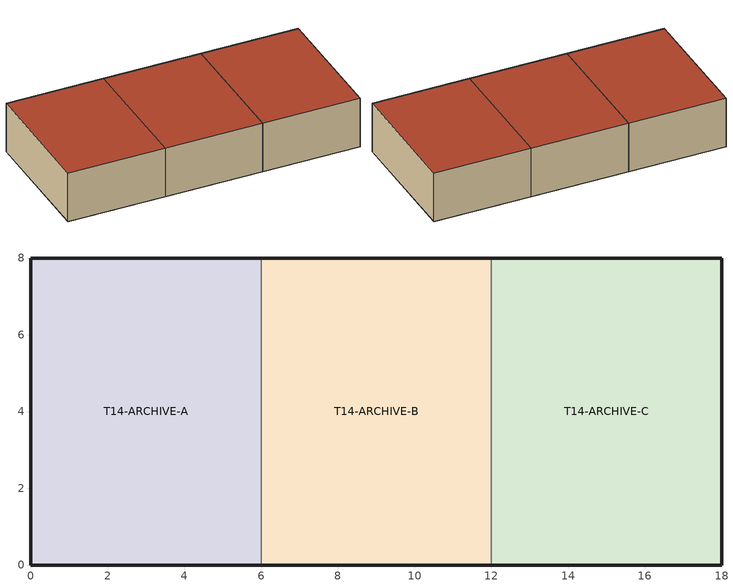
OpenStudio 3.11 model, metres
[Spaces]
T14-ARCHIVE-A
 floor ground: 0,0 6,0 6,8 0,8 z0
 wall outside: 6,0 0,0 0,8 6,8 z0:3.2
 wall to T14-ARCHIVE-B: 6,8 6,0 z0:3.2
 roof outside: 0,8 6,8 6,0 0,0 z3.2
T14-ARCHIVE-B
 floor ground: 6,0 12,0 12,8 6,8 z0
 wall outside: 12,0 6,0 / 6,8 12,8 z0:3.2
 wall to T14-ARCHIVE-C: 12,8 12,0 z0:3.2
 roof outside: 6,8 12,8 12,0 6,0 z3.2
T14-ARCHIVE-C
 floor ground: 12,0 18,0 18,8 12,8 z0
 wall outside: 12,8 18,8 18,0 12,0 z0:3.2
 roof outside: 12,8 18,8 18,0 12,0 z3.2
[Building]
CLI Unconditioned Archive
[BuildingStory]
01_ARCHIVE: Nominal Z Coordinate {m}=0
[ThermalZone] Use Ideal Air Loads=Yes
Name | Thermostat
T14-ARCHIVE-A Zone | T14-ARCHIVE-A Zone Init Thermostat
T14-ARCHIVE-B Zone | T14-ARCHIVE-B Zone Init Thermostat
T14-ARCHIVE-C Zone | T14-ARCHIVE-C Zone Init Thermostat
[Sizing:Zone] Zone Cooling Design Supply Air Temperature Input Method=SupplyAirTemperature; Zone Cooling Design Supply Air Temperature {C}=14; Zone Cooling Design Supply Air Temperature Difference {deltaC}=11.11; Zone Heating Design Supply Air Temperature Input Method=SupplyAirTemperature; Zone Heating Design Supply Air Temperature {C}=40; Zone Heating Design Supply Air Temperature Difference {deltaC}=11.11; Zone Cooling Design Supply Air Humidity Ratio {kg-H2O/kg-air}=0.0085; Zone Heating Design Supply Air Humidity Ratio {kg-H2O/kg-air}=0.008; Cooling Design Air Flow Method=DesignDay; Heating Design Air Flow Method=DesignDay; Account for Dedicated Outdoor Air System=No; Dedicated Outdoor Air System Control Strategy=NeutralSupplyAir; Dedicated Outdoor Air Low Setpoint Temperature for Design {C}=autosize; Dedicated Outdoor Air High Setpoint Temperature for Design {C}=autosize; Zone Load Sizing Method=Sensible Load Only No Latent Load; Zone Latent Cooling Design Supply Air Humidity Ratio Input Method=HumidityRatioDifference; Zone Cooling Design Supply Air Humidity Ratio Difference {kgWater/kgDryAir}=0.005; Zone Latent Heating Design Supply Air Humidity Ratio Input Method=HumidityRatioDifference; Zone Humidification Design Supply Air Humidity Ratio Difference {kgWater/kgDryAir}=0.005; Sizing Option=Coincident; Heating Coil Sizing Method=None; Maximum Heating Capacity To Cooling Load Sizing Ratio {W/W}=1
T14-ARCHIVE-A Zone; T14-ARCHIVE-B Zone; T14-ARCHIVE-C Zone
[Space] Building Story=01_ARCHIVE; Part of Total Floor Area=Yes
Name | Thermal Zone
T14-ARCHIVE-A | T14-ARCHIVE-A Zone
T14-ARCHIVE-B | T14-ARCHIVE-B Zone
T14-ARCHIVE-C | T14-ARCHIVE-C Zone
[ThermostatSetpoint:DualSetpoint]
Name | Heating Setpoint Temperature Schedule | Cooling Setpoint Temperature Schedule
T14-ARCHIVE-B Zone Init Thermostat | T14-ARCHIVE-B Zone Init Heating Setpoint | T14-ARCHIVE-B Zone Init Cooling Setpoint
T14-ARCHIVE-C Zone Init Thermostat | T14-ARCHIVE-C Zone Init Heating Setpoint | T14-ARCHIVE-C Zone Init Cooling Setpoint
T14-ARCHIVE-A Zone Init Thermostat | T14-ARCHIVE-A Zone Init Heating Setpoint | T14-ARCHIVE-A Zone Init Cooling Setpoint
[Schedule:Constant]
Name | Value
T14-ARCHIVE-B Zone Init Heating Setpoint; T14-ARCHIVE-C Zone Init Heating Setpoint; T14-ARCHIVE-A Zone Init Heating Setpoint | 21
T14-ARCHIVE-B Zone Init Cooling Setpoint; T14-ARCHIVE-C Zone Init Cooling Setpoint; T14-ARCHIVE-A Zone Init Cooling Setpoint | 24
